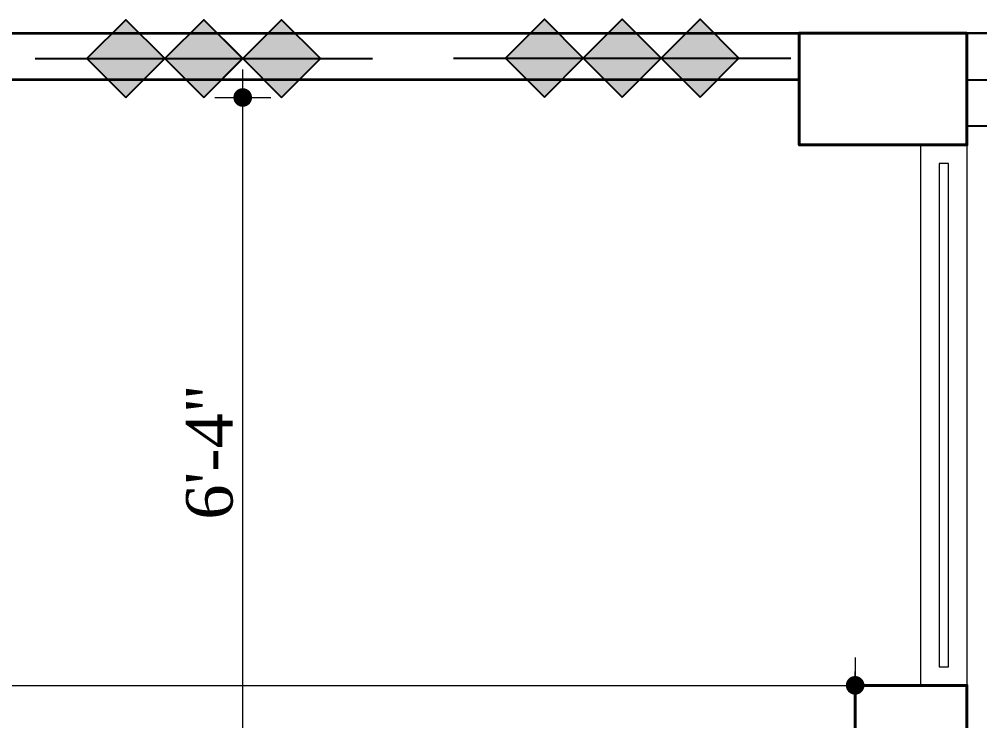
# Model space of a CAD drawing. Header units: inches. Extents: x -98933 to 1585249, y -3352739 to 192771.
# Drawn here: x 20841.2 to 20944.4, y 48908.3 to 48983.6 of the extents above; entities that cross this region are included whole.
import ezdxf

# ---------------------------------------------------------------- set-up
doc = ezdxf.new("R2010")
doc.units = ezdxf.units.IN
doc.header["$MEASUREMENT"] = 0
doc.header["$PDMODE"] = 35
doc.layers.get('0').update_dxf_attribs({"lineweight": 0})
doc.layers.get('Defpoints').update_dxf_attribs({"lineweight": 0})
for name, color, linetype, lineweight in [('A column', 106, 'Continuous', 40), ('A WALL', 7, 'Continuous', 35), ('A window', 150, 'Continuous', 0), ('Layer1', 134, 'Continuous', 0)]:
    doc.layers.add(name, color=color, linetype=linetype, lineweight=lineweight)
doc.layers.add('A site line', color=7, linetype='Continuous')
doc.layers.add('fire rated wall', color=7, linetype='Continuous')
doc.styles.add('REG', font='times.ttf')
doc.dimstyles.new('Dim-Pres', dxfattribs={"dimtxt": 5.5, "dimasz": 2, "dimexe": 1.5, "dimexo": 1.5, "dimgap": 1, "dimtad": 3, "dimdec": 0, "dimzin": 3, "dimdsep": 46, "dimlunit": 4, "dimtxsty": 'REG', "dimblk": 'point', "dimcen": 2, "dimclrd": 256, "dimclre": 256, "dimclrt": 7, "dimadec": 0, "dimazin": 0, "dimtfac": 0.75, "dimtdec": 0, "dimtmove": 1, "dimatfit": 3, "dimldrblk": 'point', "dimfxl": 0, "dimtolj": 1, "dimtzin": 0, "dimlwd": -1, "dimlwe": -1, "dimarcsym": 1})

# ---------------------------------------------------------------- blocks, each defined once
blk = doc.blocks.new('rfgt')
at = {"layer": 'A window', "ltscale": 30, "elevation": 0.3}
blk.add_lwpolyline([(40384.97, 39604.99), (40379.97, 39604.99), (40379.97, 39546.99), (40384.97, 39546.99), (40384.97, 39604.99)], dxfattribs=at)
blk.add_lwpolyline([(40382.97, 39602.99), (40381.97, 39602.99), (40381.97, 39548.99), (40382.97, 39548.99)], close=True, dxfattribs=at)
blk = doc.blocks.new('bfg')
at = {"layer": 'fire rated wall'}
h = blk.add_hatch(color=1, dxfattribs=at)
h.dxf.hatch_style = 1
h.paths.add_polyline_path([(9432308.67, -5613534.51), (9432321.43, -5613547.26), (9432334.18, -5613534.51)])
h.paths.add_polyline_path([(9432334.18, -5613534.51), (9432321.43, -5613521.75), (9432308.67, -5613534.51)])
h.paths.add_polyline_path([(9432334.18, -5613534.51), (9432359.68, -5613534.51), (9432346.93, -5613521.75)])
h.paths.add_polyline_path([(9432334.18, -5613534.51), (9432346.93, -5613547.26), (9432359.68, -5613534.51)])
at = {"layer": 'fire rated wall', "color": 1, "elevation": 0}
for points in [[(9432321.43, -5613547.26), (9432334.18, -5613534.51), (9432321.43, -5613521.75), (9432308.67, -5613534.51)], [(9432346.93, -5613547.26), (9432359.68, -5613534.51), (9432346.93, -5613521.75), (9432334.18, -5613534.51)]]:
    blk.add_lwpolyline(points, close=True, dxfattribs=at)
blk.add_lwpolyline([(9432291.67, -5613534.51), (9432376.69, -5613534.51)], dxfattribs=at)
blk = doc.blocks.new('3HR RATE')
at = {"layer": 'fire rated wall', "xscale": 1.292997314696549, "yscale": 1.292997314696549, "zscale": 1.292997314696549}
for p in [(-12191616.17, 7245476.71), (-12191583.19, 7245476.71)]:
    blk.add_blockref('bfg', p, dxfattribs=at)
blk = doc.blocks.new('dot')
at = {"color": 4}
for p, q in [((0, 1.5), (0, -1.5)), ((-1.5, 0), (1.5, 0))]:
    blk.add_line(p, q, dxfattribs=at)
at = {"color": 6, "const_width": 0.5}
blk.add_lwpolyline([(-0.25, 0, 1), (0.25, 0, 1)], format="xyb", close=True, dxfattribs=at)
blk = doc.blocks.new('point')
blk.add_blockref('dot', (0, 0))
blk = doc.blocks.new('*D449')
at = {"layer": 'Defpoints', "color": 0, "ltscale": 30, "transparency": 16777216}
for p in [(20705.23, 48912.86, -9.7), (20930.98, 48912.11, -9.7), (20930.98, 48912.11)]:
    blk.add_point(p, dxfattribs=at)
at = {"layer": 'Layer1', "ltscale": 30, "transparency": 16777216}
for p, q in [((20930.98, 48912.77), (20930.98, 48913.61)), ((20705.23, 48911.85), (20705.23, 48910.61)), ((20707.23, 48912.11), (20928.98, 48912.11))]:
    blk.add_line(p, q, dxfattribs=at)
at = {"layer": 'Layer1', "ltscale": 30, "transparency": 16777216, "xscale": 2, "yscale": 2, "zscale": 2, "rotation": 180}
blk.add_blockref('point', (20705.23, 48912.11), dxfattribs=at)
at = {"layer": 'Layer1', "ltscale": 30, "transparency": 16777216, "xscale": 2, "yscale": 2, "zscale": 2}
blk.add_blockref('point', (20930.98, 48912.11), dxfattribs=at)
at = {"layer": 'Layer1', "color": 7, "ltscale": 30, "transparency": 16777216, "insert": (20818.11, 48915.65), "char_height": 5, "attachment_point": 5, "style": 'REG'}
blk.add_mtext('\\A1;18\'-10"', dxfattribs=at)
blk = doc.blocks.new('*D450')
at = {"layer": 'Defpoints', "color": 0, "ltscale": 30, "transparency": 16777216}
for p in [(20861.06, 48975.2), (20865.24, 48975.2), (20863.24, 48899.11, -9.7)]:
    blk.add_point(p, dxfattribs=at)
at = {"layer": 'Layer1', "ltscale": 30, "transparency": 16777216}
for p, q in [((20862.56, 48975.2), (20866.74, 48975.2)), ((20865.24, 48901.11), (20865.24, 48973.2)), ((20864.87, 48899.11), (20866.74, 48899.11))]:
    blk.add_line(p, q, dxfattribs=at)
at = {"layer": 'Layer1', "ltscale": 30, "transparency": 16777216, "xscale": 2, "yscale": 2, "zscale": 2}
for p, rotation in [((20865.24, 48975.2), 90), ((20865.24, 48899.11), 270)]:
    blk.add_blockref('point', p, dxfattribs=dict(at, rotation=rotation))
at = {"layer": 'Layer1', "color": 7, "ltscale": 30, "transparency": 16777216, "insert": (20861.69, 48937.15), "char_height": 5, "attachment_point": 5, "rotation": 90, "style": 'REG'}
blk.add_mtext('\\A1;6\'-4"', dxfattribs=at)

msp = doc.modelspace()

# ---------------------------------------------------------------- linework, layer by layer
at = {"layer": 'A column', "color": 7, "lineweight": -3, "elevation": -9.7}
for points in [[(20942.98, 48982.11), (20924.98, 48982.11), (20924.98, 48970.11), (20942.98, 48970.11), (20942.98, 48982.11)], [(20942.98, 48894.11), (20942.98, 48912.11), (20930.98, 48912.11), (20930.98, 48894.11), (20942.98, 48894.11)]]:
    msp.add_lwpolyline(points, dxfattribs=at)
at = {"layer": 'A column', "color": 7, "elevation": -9.7}
for points in [[(20942.98, 48982.11), (20924.98, 48982.11), (20924.98, 48970.11), (20942.98, 48970.11), (20942.98, 48982.11)], [(20942.98, 48894.11), (20942.98, 48912.11), (20930.98, 48912.11), (20930.98, 48894.11), (20942.98, 48894.11)]]:
    msp.add_lwpolyline(points, dxfattribs=at)
at = {"layer": 'A site line', "color": 7, "lineweight": -3, "ltscale": 30, "elevation": -9.7}
msp.add_lwpolyline([(20991.47, 48584.67), (20991.47, 48972.11), (20991.47, 48982.11), (20942.98, 48982.11), (20942.98, 48977.11), (20986.47, 48977.11), (20986.47, 48411.36), (20942.98, 48411.36), (20942.98, 48406.36)], dxfattribs=at)
at = {"layer": 'A site line', "color": 7, "ltscale": 30, "elevation": -9.7}
msp.add_lwpolyline([(20942.98, 48982.11), (20991.47, 48982.11), (20991.47, 48972.11), (20942.98, 48972.11), (20942.98, 48982.11)], dxfattribs=at)
at = {"layer": 'A WALL', "color": 7, "ltscale": 30}
for p, q in [((20696.07, 48982.11, -9.7), (20924.98, 48982.11, -9.7)), ((20924.98, 48982.11, -9.7), (20924.98, 48977.11, -9.7)), ((20924.98, 48977.11, -9.7), (20685.73, 48977.11, -9.7))]:
    msp.add_line(p, q, dxfattribs=at)

# ---------------------------------------------------------------- block references
at = {"layer": 'A WALL', "color": 7}
msp.add_blockref('rfgt', (-19441.98, 9365.12, -10), dxfattribs=at)
at = {"layer": 'Layer1', "xscale": 0.2533935670508072, "yscale": 0.2533935670508072, "zscale": 0.2533935670521235}
for p in [(19750.41, 52224.92), (19795.33, 52224.97)]:
    msp.add_blockref('3HR RATE', p, dxfattribs=at)

# ---------------------------------------------------------------- dimensions: what is measured, and where the dimension line sits
at = {"layer": 'Layer1', "ltscale": 30}
dim = msp.add_linear_dim(base=(20865.24, 48975.2), p1=(20863.24, 48899.11, -9.7), p2=(20861.06, 48975.2), angle=90, dimstyle='Dim-Pres', override={"dimtxt": 5, "dimfxl": 4, "dimfxlon": 1}, dxfattribs=at)
dim.commit()
dim.dimension.update_dxf_attribs({"geometry": '*D450', "text_midpoint": (20861.69, 48937.15)})
dim = msp.add_linear_dim(base=(20930.98, 48912.11), p1=(20705.23, 48912.86, -9.7), p2=(20930.98, 48912.11, -9.7), dimstyle='Dim-Pres', override={"dimtxt": 5, "dimfxl": 4, "dimfxlon": 1}, dxfattribs=at)
dim.commit()
dim.dimension.update_dxf_attribs({"geometry": '*D449', "text_midpoint": (20818.11, 48915.65)})

doc.saveas('drawing.dxf')
